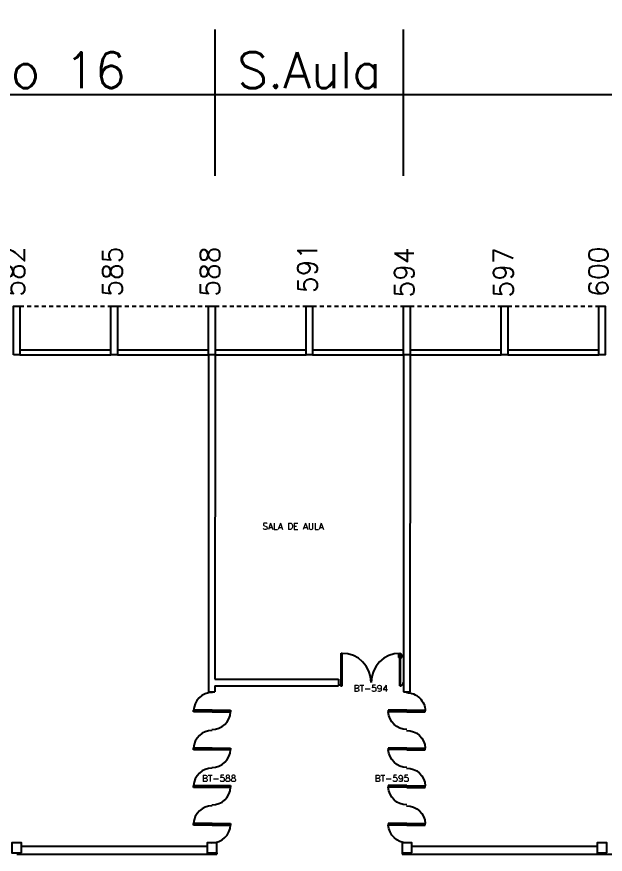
# Model space of a CAD drawing. Header units: millimetres. Extents: x 2552 to 3104, y 1319 to 1450.
# Drawn here: x 2669.37 to 2687.47, y 1389.16 to 1414.9 of the extents above; entities that cross this region are included whole.
import ezdxf

# ---------------------------------------------------------------- set-up
doc = ezdxf.new("R2010")
doc.units = ezdxf.units.MM
doc.linetypes.add('HIDDEN2', pattern=[0.1875, 0.125, -0.0625])
for name, color, linetype in [('ALV', 2, 'Continuous'), ('AR-EST-CNC-IDE', 2, 'Continuous'), ('ESQ', 2, 'Continuous'), ('ESTR', 3, 'Continuous'), ('PORTA', 2, 'Continuous'), ('PROJ', 1, 'HIDDEN2'), ('TEXTO', 2, 'Continuous'), ('TEXTO-CENTRO-CUSTO', 2, 'Continuous'), ('TEXTO-ENDEREÇO', 2, 'Continuous')]:
    doc.layers.add(name, color=color, linetype=linetype)
doc.styles.add('1', font='romans.shx', dxfattribs={"height": 1.1})
doc.styles.add('NOPILAR', font='simplex.shx', dxfattribs={"height": 0.6})
doc.styles.add('UNB-100', font='simplex.shx', dxfattribs={"height": 0.2})
doc.styles.add('UNB-100-1', font='simplex.shx', dxfattribs={"height": 0.2})
doc.dimstyles.new('1-600', dxfattribs={"dimtxt": 1.1, "dimasz": 2.5, "dimexe": 2, "dimexo": 4, "dimgap": 0.2, "dimtad": 1, "dimdec": 0, "dimzin": 4, "dimdsep": 46, "dimlunit": 6, "dimtxsty": '1', "dimblk1": 'NONE', "dimblk2": 'NONE', "dimsah": 1, "dimcen": 0, "dimclrd": 2, "dimclre": 2, "dimclrt": 2, "dimadec": 0, "dimazin": 0, "dimtfac": 1, "dimtdec": 0, "dimtmove": 2, "dimatfit": 3, "dimldrblk": 'NONE', "dimfxl": 1, "dimtolj": 1, "dimtzin": 0, "dimarcsym": 0})

# ---------------------------------------------------------------- blocks, each defined once
blk = doc.blocks.new('A$C4811567E')
at = {"layer": 'ESQ'}
for p, q in [((0.57, 4.07), (0, 4.07)), ((0, 4.02), (0, 4.07)), ((0.57, 4.02), (0, 4.02)), ((0.567, 4.071), (1.137, 4.071)), ((0.567, 4.021), (1.137, 4.021)), ((1.137, 4.071), (1.137, 4.021)), ((0.57, 2.909), (0, 2.909)), ((0, 2.859), (0, 2.909)), ((0.57, 2.859), (0, 2.859)), ((0.567, 2.91), (1.137, 2.91)), ((0.567, 2.86), (1.137, 2.86)), ((1.137, 2.91), (1.137, 2.86)), ((0.57, 1.752), (0, 1.752)), ((0, 1.702), (0, 1.752)), ((0.57, 1.702), (0, 1.702)), ((0.567, 1.754), (1.137, 1.754)), ((0.567, 1.704), (1.137, 1.704)), ((1.137, 1.754), (1.137, 1.704)), ((0.57, 0.593), (0, 0.593)), ((0, 0.543), (0, 0.593)), ((0.57, 0.543), (0, 0.543)), ((0.567, 0.594), (1.137, 0.594)), ((0.567, 0.544), (1.137, 0.544)), ((1.137, 0.594), (1.137, 0.544))]:
    blk.add_line(p, q, dxfattribs=at)
for centre, radius, start, end in [((0.57, 4.044), 0.569, 89.2432, 179.2432), ((0.566, 4.048), 0.571, 269.7203, 357.2739), ((0.571, 2.882), 0.571, 89.7203, 177.2739), ((0.566, 2.887), 0.571, 269.7203, 357.2739), ((0.571, 1.725), 0.571, 89.7203, 177.2739), ((0.566, 1.731), 0.571, 269.7203, 357.2739), ((0.571, 0.566), 0.571, 89.7203, 177.2739), ((0.566, 0.571), 0.571, 269.7203, 357.2739)]:
    blk.add_arc(centre, radius, start, end, dxfattribs=at)
blk = doc.blocks.new('PTDP-TTN')
for p, q in [((0.084, 0.9), (0.115, 0.9)), ((0.084, -0.1), (0.084, 0.9)), ((0.114, -0.1), (0.114, 0.9)), ((1.884, 0.9), (1.914, 0.9)), ((1.884, -0.1), (1.884, 0.9)), ((1.914, -0.1), (1.914, 0.9)), ((0.084, -0.1), (0.115, -0.1)), ((1.885, -0.101), (1.915, -0.101))]:
    blk.add_line(p, q)
for centre, radius, start, end in [((0.114, 0.006), 0.892, 0, 90), ((1.899, 0.006), 0.892, 90, 180), ((0.098, 0), 0.098, 180, 270), ((1.896, -0.001), 0.0991, 271.7192, 0)]:
    blk.add_arc(centre, radius, start, end)
blk = doc.blocks.new('*D110')
at = {"layer": 'DEFPOINTS', "color": 0, "transparency": 16777216}
for p in [(2705.466, 1412.514), (2681.266, 1406.014), (2705.466, 1406.014)]:
    blk.add_point(p, dxfattribs=at)
at = {"layer": 'TEXTO-CENTRO-CUSTO', "color": 2, "lineweight": -2, "transparency": 16777216}
for p, q in [((2705.466, 1410.014), (2705.466, 1414.514)), ((2681.266, 1412.514), (2705.466, 1412.514))]:
    blk.add_line(p, q, dxfattribs=at)
at = {"layer": 'TEXTO-CENTRO-CUSTO', "color": 2, "transparency": 16777216, "insert": (2693.366, 1413.264), "char_height": 1.1, "attachment_point": 5, "style": '1'}
blk.add_mtext('\\A1;Anfiteatro 17', dxfattribs=at)
blk = doc.blocks.new('_NONE')
at = {"color": 0, "linetype": 'ByBlock'}
blk.add_circle((0, 0), 0.25, dxfattribs=at)
blk = doc.blocks.new('*D111')
at = {"layer": 'DEFPOINTS', "color": 0, "transparency": 16777216}
for p in [(2681.266, 1412.514), (2675.466, 1406.014), (2681.266, 1406.014)]:
    blk.add_point(p, dxfattribs=at)
at = {"layer": 'TEXTO-CENTRO-CUSTO', "color": 2, "lineweight": -2, "transparency": 16777216}
for p, q in [((2681.266, 1410.014), (2681.266, 1414.514)), ((2675.466, 1412.514), (2681.266, 1412.514))]:
    blk.add_line(p, q, dxfattribs=at)
at = {"layer": 'TEXTO-CENTRO-CUSTO', "color": 2, "transparency": 16777216, "insert": (2678.366, 1413.264), "char_height": 1.1, "attachment_point": 5, "style": '1'}
blk.add_mtext('\\A1;S.Aula', dxfattribs=at)
blk = doc.blocks.new('*D112')
at = {"layer": 'DEFPOINTS', "color": 0, "transparency": 16777216}
for p in [(2675.466, 1412.514), (2660.266, 1406.014), (2675.466, 1406.014)]:
    blk.add_point(p, dxfattribs=at)
at = {"layer": 'TEXTO-CENTRO-CUSTO', "color": 2, "lineweight": -2, "transparency": 16777216}
for p, q in [((2675.466, 1410.014), (2675.466, 1414.514)), ((2660.266, 1412.514), (2675.466, 1412.514))]:
    blk.add_line(p, q, dxfattribs=at)
at = {"layer": 'TEXTO-CENTRO-CUSTO', "color": 2, "transparency": 16777216, "insert": (2667.866, 1413.264), "char_height": 1.1, "attachment_point": 5, "style": '1'}
blk.add_mtext('\\A1;Anfiteatro 16', dxfattribs=at)

msp = doc.modelspace()

# ---------------------------------------------------------------- linework, layer by layer
for p, q in [((2675.523, 1389.211), (2675.523, 1389.163)), ((2681.219, 1389.212), (2681.219, 1389.163))]:
    msp.add_line(p, q)
at = {"layer": 'ALV'}
for p, q in [((2669.466, 1404.664), (2672.266, 1404.664)), ((2669.466, 1404.514), (2672.266, 1404.514)), ((2672.466, 1404.664), (2675.266, 1404.664)), ((2672.466, 1404.514), (2675.266, 1404.514)), ((2675.269, 1404.514), (2675.262, 1394.151)), ((2675.469, 1404.514), (2675.462, 1394.54)), ((2675.466, 1404.664), (2678.266, 1404.664)), ((2675.466, 1404.514), (2678.266, 1404.514)), ((2678.466, 1404.664), (2681.269, 1404.664)), ((2678.466, 1404.514), (2681.269, 1404.514)), ((2681.266, 1404.514), (2681.262, 1394.155)), ((2681.466, 1404.514), (2681.461, 1394.155)), ((2681.469, 1404.664), (2684.266, 1404.664)), ((2681.469, 1404.514), (2684.266, 1404.514)), ((2684.466, 1404.664), (2687.266, 1404.664)), ((2684.466, 1404.514), (2687.266, 1404.514)), ((2675.462, 1394.54), (2679.262, 1394.54)), ((2679.262, 1394.54), (2679.262, 1394.34)), ((2675.262, 1394.151), (2675.462, 1394.151)), ((2675.462, 1394.34), (2679.262, 1394.34)), ((2675.462, 1394.34), (2675.462, 1394.151)), ((2681.262, 1394.155), (2681.461, 1394.155)), ((2669.519, 1389.413), (2675.219, 1389.413)), ((2681.519, 1389.413), (2687.219, 1389.413)), ((2669.369, 1389.163), (2675.523, 1389.163)), ((2681.219, 1389.163), (2687.367, 1389.163)), ((2687.369, 1389.163), (2693.367, 1389.163))]:
    msp.add_line(p, q, dxfattribs=at)
at = {"layer": 'ESTR'}
for points in [[(2669.266, 1404.514), (2669.266, 1406.014), (2669.466, 1406.014), (2669.466, 1404.514)], [(2672.266, 1404.514), (2672.266, 1406.014), (2672.466, 1406.014), (2672.466, 1404.514)], [(2675.266, 1404.514), (2675.266, 1406.014), (2675.466, 1406.014), (2675.466, 1404.514)], [(2678.266, 1404.514), (2678.266, 1406.014), (2678.466, 1406.014), (2678.466, 1404.514)], [(2681.266, 1404.514), (2681.266, 1406.014), (2681.466, 1406.014), (2681.466, 1404.514)], [(2684.266, 1404.514), (2684.266, 1406.014), (2684.466, 1406.014), (2684.466, 1404.514)], [(2687.266, 1404.514), (2687.266, 1406.014), (2687.466, 1406.014), (2687.466, 1404.514)]]:
    msp.add_lwpolyline(points, close=True, dxfattribs=at)
for points in [[(2669.519, 1389.212), (2669.519, 1389.518), (2669.219, 1389.518), (2669.219, 1389.212), (2669.518, 1389.212)], [(2675.519, 1389.212), (2675.519, 1389.518), (2675.219, 1389.518), (2675.219, 1389.212), (2675.518, 1389.212)], [(2681.519, 1389.212), (2681.519, 1389.518), (2681.219, 1389.518), (2681.219, 1389.212), (2681.518, 1389.212)], [(2687.519, 1389.212), (2687.519, 1389.518), (2687.219, 1389.518), (2687.219, 1389.212), (2687.518, 1389.212)]]:
    msp.add_lwpolyline(points, dxfattribs=at)
at = {"layer": 'PORTA'}
for p, q in [((2681.104, 1395.3), (2681.104, 1395.21)), ((2681.104, 1395.3), (2681.144, 1395.3)), ((2681.114, 1395.21), (2681.104, 1395.21)), ((2681.114, 1395.29), (2681.114, 1395.21)), ((2681.114, 1395.29), (2681.144, 1395.29)), ((2681.214, 1395.3), (2681.174, 1395.3)), ((2681.204, 1395.29), (2681.174, 1395.29)), ((2681.204, 1395.29), (2681.204, 1395.21)), ((2681.204, 1395.21), (2681.214, 1395.21)), ((2681.214, 1395.3), (2681.214, 1395.21))]:
    msp.add_line(p, q, dxfattribs=at)
at = {"layer": 'PROJ'}
for p, q in [((2669.466, 1406.014), (2672.266, 1406.014)), ((2672.466, 1406.014), (2675.266, 1406.014)), ((2675.466, 1406.014), (2678.266, 1406.014)), ((2678.466, 1406.014), (2681.266, 1406.014)), ((2681.466, 1406.014), (2684.266, 1406.014)), ((2684.466, 1406.014), (2687.266, 1406.014))]:
    msp.add_line(p, q, dxfattribs=at)

# ---------------------------------------------------------------- block references
at = {"layer": 'ESQ'}
msp.add_blockref('A$C4811567E', (2674.806, 1389.518), dxfattribs=at)
at = {"layer": 'ESQ', "xscale": -1, "rotation": 359.9999999999998}
msp.add_blockref('A$C4811567E', (2681.931, 1389.518), dxfattribs=at)
at = {"layer": 'PORTA'}
msp.add_blockref('PTDP-TTN', (2679.26, 1394.44), dxfattribs=at)

# ---------------------------------------------------------------- texts
at = {"layer": 'AR-EST-CNC-IDE', "style": 'NOPILAR'}
for s, p in [('582', (2669.608, 1406.3)), ('585', (2672.608, 1406.3)), ('588', (2675.608, 1406.3)), ('591', (2678.608, 1406.412)), ('594', (2681.583, 1406.274)), ('594', (2681.583, 1406.274)), ('597', (2684.633, 1406.274)), ('600', (2687.558, 1406.3))]:
    msp.add_text(s, height=0.6, rotation=90, dxfattribs=at).set_placement(p)
at = {"layer": 'TEXTO', "style": 'UNB-100'}
msp.add_text('SALA DE AULA', height=0.2, rotation=360, dxfattribs=at).set_placement((2676.926, 1399.144))
at = {"layer": 'TEXTO-ENDEREÇO', "style": 'UNB-100-1'}
for s, p in [('BT-594', (2679.73, 1394.162)), ('BT-588', (2675.065, 1391.395)), ('BT-595', (2680.381, 1391.395))]:
    msp.add_text(s, height=0.2, rotation=360, dxfattribs=at).set_placement(p)

# ---------------------------------------------------------------- dimensions: what is measured, and where the dimension line sits
at = {"layer": 'TEXTO-CENTRO-CUSTO'}
for base, p1, p2, text, picture, middle in [((2675.466, 1412.514), (2660.266, 1406.014), (2675.466, 1406.014), 'Anfiteatro 16', '*D112', (2667.866, 1413.264)), ((2705.466, 1412.514), (2681.266, 1406.014), (2705.466, 1406.014), 'Anfiteatro 17', '*D110', (2693.366, 1413.264)), ((2681.266, 1412.514), (2675.466, 1406.014), (2681.266, 1406.014), 'S.Aula', '*D111', (2678.366, 1413.264))]:
    dim = msp.add_linear_dim(base=base, p1=p1, p2=p2, angle=0, text=text, dimstyle='1-600', override={"dimse1": 1}, dxfattribs=at)
    dim.commit()
    dim.dimension.update_dxf_attribs({"geometry": picture, "text_midpoint": middle})

doc.saveas('drawing.dxf')
